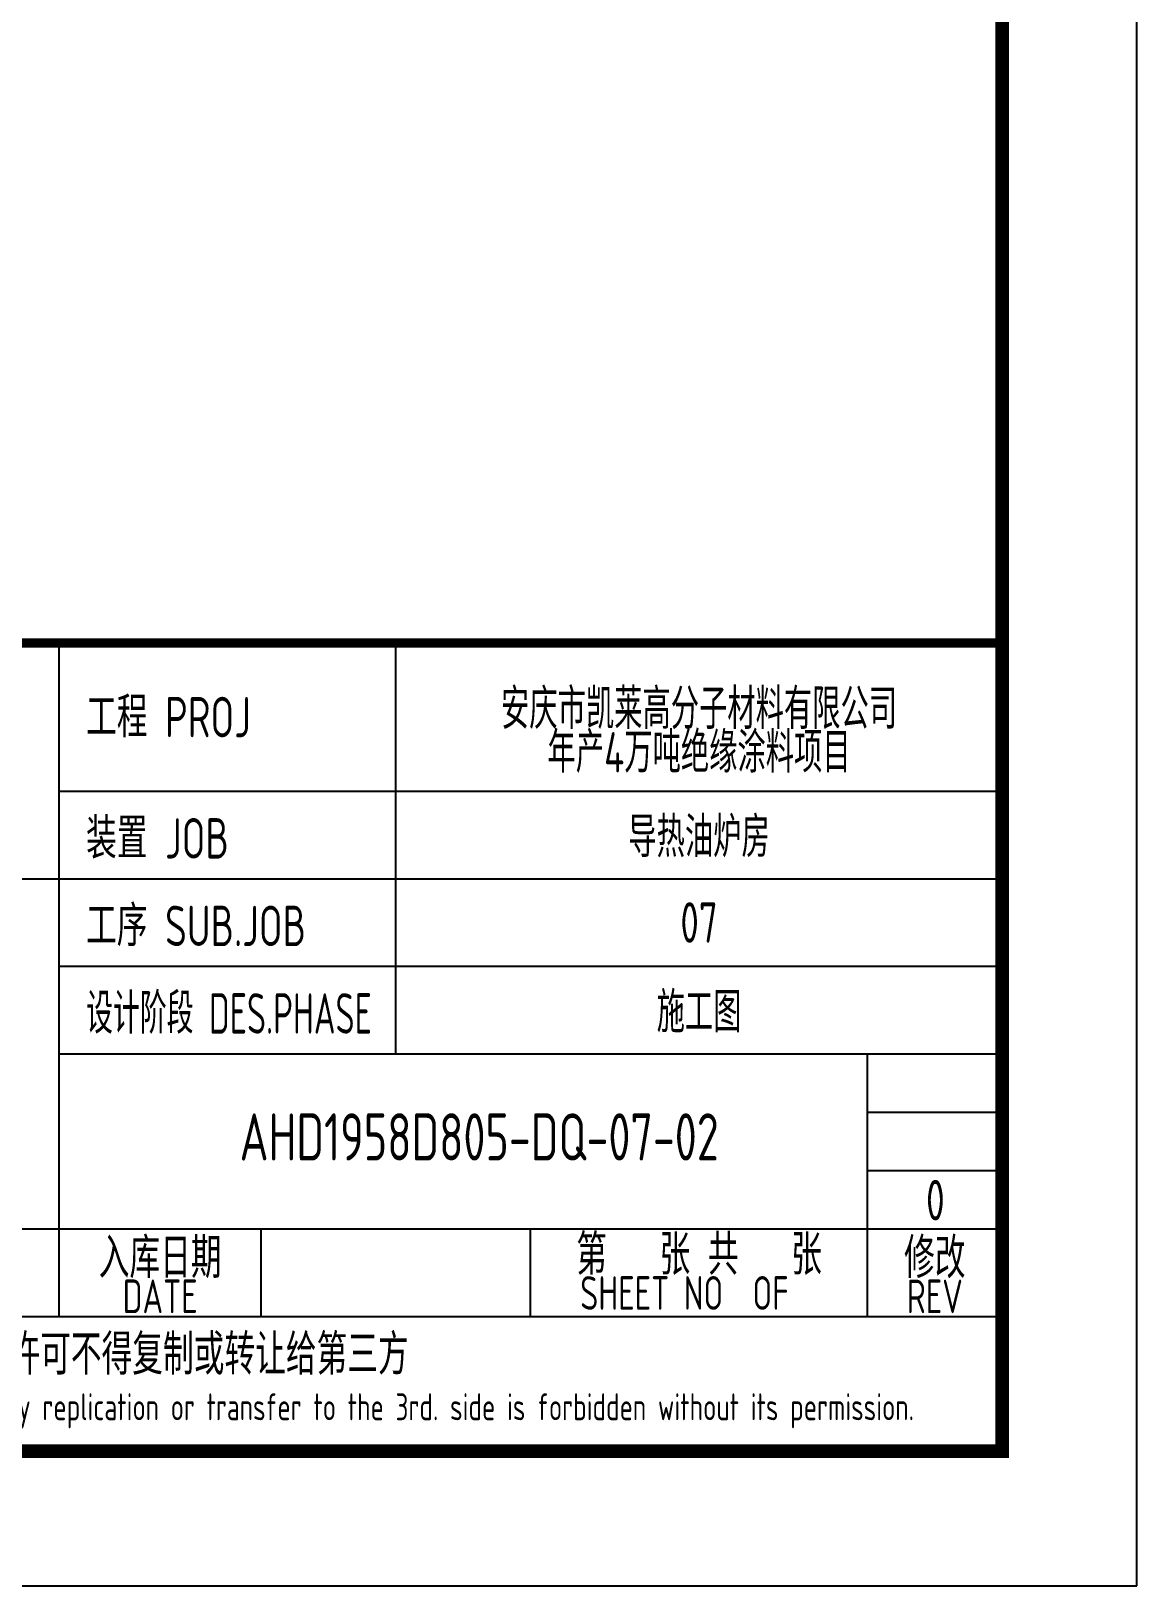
# Model space of a CAD drawing. Extents: x 4830845 to 5141198, y -443067 to -268177.
# Drawn here: x 4930383 to 4938591, y -422737 to -411194 of the extents above; entities that cross this region are included whole.
import ezdxf
from ezdxf.enums import TextEntityAlignment as Align

# ---------------------------------------------------------------- set-up
doc = ezdxf.new("R2010")
doc.units = 0
doc.header["$LTSCALE"] = 1000
doc.header["$MEASUREMENT"] = 0
doc.layers.get('0').update_dxf_attribs({"linetype": 'CONTINUOUS'})
doc.layers.add('AXIS', color=3, linetype='CONTINUOUS')
doc.layers.add('PUB_TITLE', color=4, linetype='CONTINUOUS')
doc.styles.add('AHD', font='sceie.shx', dxfattribs={"width": 0.7, "bigfont": 'sceic.shx'})
doc.styles.add('sceie', font='sceie.shx', dxfattribs={"width": 0.7, "bigfont": 'sceic.shx'})
doc.styles.add('TSSD_Rein', font='Tssdeng.shx', dxfattribs={"width": 0.7, "bigfont": 'hztxt.shx'})

msp = doc.modelspace()

# ---------------------------------------------------------------- linework, layer by layer
for p, q in [((4930591.1, -420737.3), (4930591.1, -415737.3)), ((4933091.1, -418787.3), (4933091.1, -415737.3)), ((4937591.1, -421737.3), (4937591.1, -415737.3)), ((4930591.1, -416837.3), (4937591.1, -416837.3)), ((4919591.1, -417487.3), (4937591.1, -417487.3)), ((4930591.1, -418137.3), (4937591.1, -418137.3)), ((4930591.1, -418787.3), (4937591.1, -418787.3)), ((4936591.1, -420737.3), (4936591.1, -418787.3)), ((4936591.1, -419220.7), (4937591.1, -419220.7)), ((4936591.1, -419654), (4937591.1, -419654)), ((4919591.1, -420087.3), (4937591.1, -420087.3)), ((4932091.1, -420737.3), (4932091.1, -420087.3)), ((4934091.1, -420737.3), (4934091.1, -420087.3)), ((4919591.1, -420737.3), (4937591.1, -420737.3)), ((4919591.1, -421737.3), (4937591.1, -421737.3))]:
    msp.add_line(p, q)
msp.add_lwpolyline([(4937591.1, -415737.3, 70, 70, 0), (4919591.1, -415737.3, 70, 70, 0), (4919591.1, -421737.3, 0, 0, 0)], format="xyseb")
at = {"layer": 'PUB_TITLE', "color": 4}
msp.add_lwpolyline([(4854491.1, -422737.3), (4938591.1, -422737.3), (4938591.1, -363337.3), (4854491.1, -363337.3)], close=True, dxfattribs=at)
at = {"layer": 'PUB_TITLE', "color": 4, "const_width": 100}
msp.add_lwpolyline([(4856991.1, -421737.3), (4937591.1, -421737.3), (4937591.1, -364337.3), (4856991.1, -364337.3)], close=True, dxfattribs=at)

# ---------------------------------------------------------------- texts
at = {"style": 'AHD'}
for s, width, p in [('工程 PROJ', 0.8, (4930791.1, -416437.3)), ('工程 PROJ', 0.8, (4930791.1, -416437.3)), ('装置 JOB', 0.8, (4930791.1, -417337.3)), ('装置 JOB', 0.8, (4930791.1, -417337.3)), ('工序 SUB.JOB', 0.8, (4930791.1, -417987.3)), ('工序 SUB.JOB', 0.8, (4930791.1, -417987.3)), ('设计阶段 DES.PHASE', 0.7, (4930791.1, -418637.3)), ('设计阶段 DES.PHASE', 0.7, (4930791.1, -418637.3))]:
    msp.add_text(s, height=300, dxfattribs=dict(at, width=width)).set_placement(p)
at = {"style": 'AHD', "width": 0.8}
for s, height, p in [('入库日期', 300, (4931341.1, -420287.3)), ('入库日期', 300, (4931341.1, -420287.3)), ('第   张 共   张', 300, (4935341.1, -420262.3)), ('修改', 300, (4937091.1, -420287.3)), ('修改', 300, (4937091.1, -420287.3)), ('DATE', 250, (4931341.1, -420587.3)), ('DATE', 250, (4931341.1, -420587.3)), ('SHEET NO  OF  ', 250, (4935341.1, -420562.3)), ('SHEET NO  OF  ', 250, (4935341.1, -420562.3)), ('REV', 250, (4937091.1, -420587.3)), ('REV', 250, (4937091.1, -420587.3)), ('本文件专有权属安徽华东化工医药工程有限责任公司所有,未经许可不得复制或转让给第三方', 300, (4928591.1, -421037.3)), ('本文件专有权属安徽华东化工医药工程有限责任公司所有,未经许可不得复制或转让给第三方', 300, (4928591.1, -421037.3)), ('The proprietary right of this document belongs to Anhui Huadong Chemical And Medical Engineering  Co.,Ltd.  and any replication or transfer to the 3rd. side is forbidden without its permission. ', 200, (4928591.1, -421437.3)), ('The proprietary right of this document belongs to Anhui Huadong Chemical And Medical Engineering  Co.,Ltd.  and any replication or transfer to the 3rd. side is forbidden without its permission. ', 200, (4928591.1, -421437.3))]:
    msp.add_text(s, height=height, dxfattribs=at).set_placement(p, align=Align.MIDDLE)
at = {"width": 0.8}
for tag, text, height, style, p in [('AHD1958D805-DQ-07-02', '200320-02-040', 350, 'sceie', (4933709.1, -419403.7)), ('0', '0', 300, 'AHD', (4937095.2, -419873.4)), ('0', '0', 300, 'AHD', (4937095.2, -419873.4))]:
    msp.add_attdef(tag, text=text, height=height, dxfattribs=dict(at, style=style)).set_placement(p, align=Align.MIDDLE)
at = {"layer": 'AXIS', "style": 'TSSD_Rein', "width": 0.7}
for s, p in [('安庆市凯莱高分子材料有限公司', (4935341.1, -416209.7)), ('年产4万吨绝缘涂料项目', (4935341.1, -416532.8)), ('导热油炉房', (4935341.1, -417162.3)), ('07', (4935341.1, -417812.3)), ('施工图', (4935341.1, -418462.3))]:
    msp.add_text(s, height=300, dxfattribs=at).set_placement(p, align=Align.MIDDLE)

doc.saveas('drawing.dxf')
